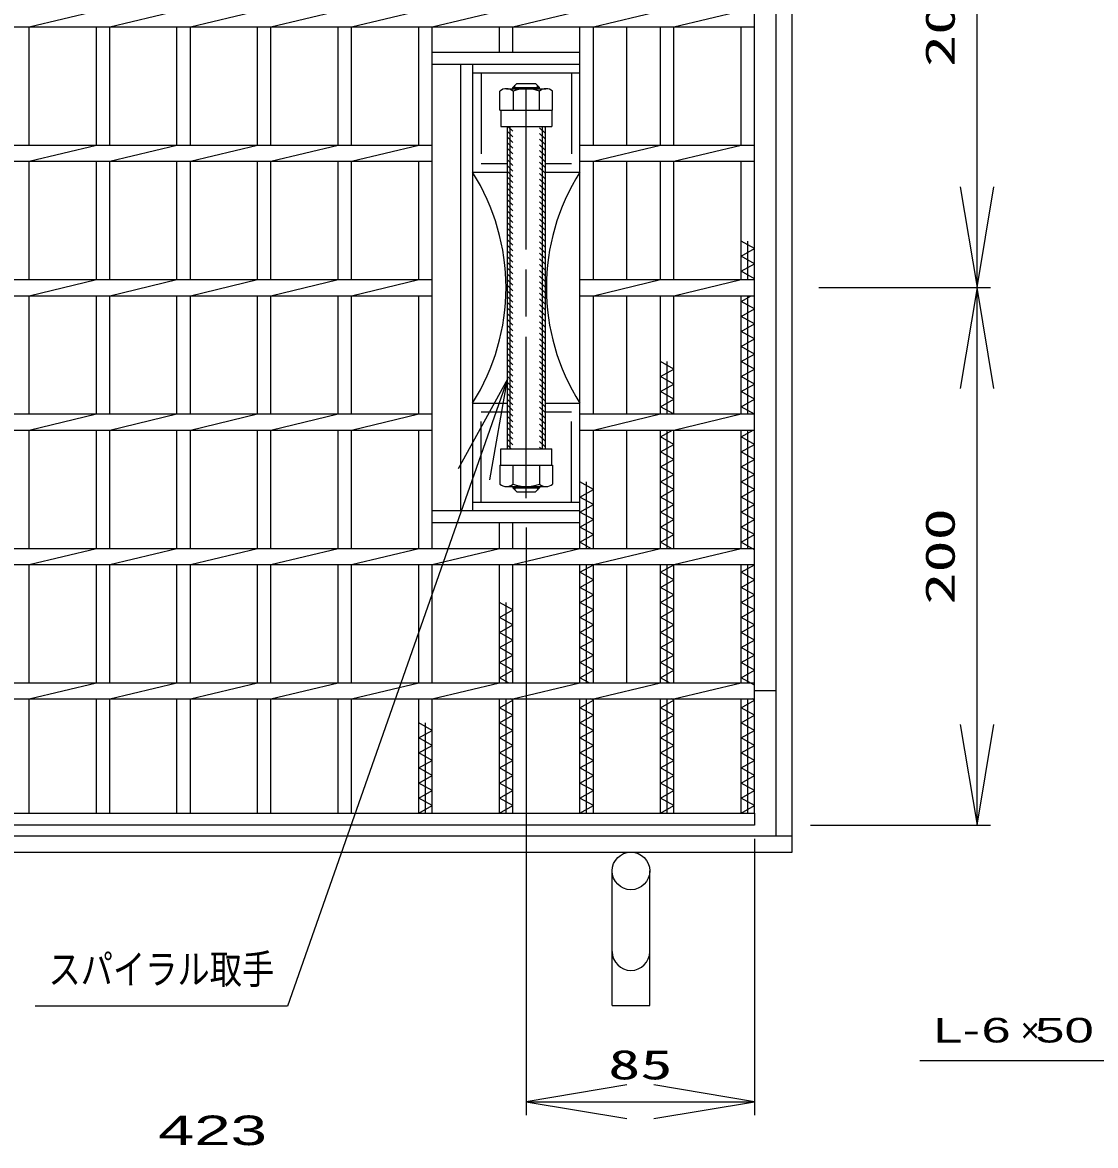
# Model space of a CAD drawing. Units: millimetres at full size, sheet at 1:5. Extents: x -910 to 868, y -641 to 524.
# Drawn here: x -533.5 to -134.1, y -215.1 to 202.7 of the extents above; entities that cross this region are included whole.
import ezdxf
from ezdxf.enums import TextEntityAlignment as Align

# ---------------------------------------------------------------- set-up
doc = ezdxf.new("R2010")
doc.units = ezdxf.units.MM
doc.header["$LTSCALE"] = 5
doc.linetypes.add('CHAIN', pattern=[18.5, 12, -1.5, 3.5, -1.5])
doc.linetypes.add('DASHED', pattern=[7.5, 6, -1.5])
for name, color, linetype, lineweight in [('16', 3, 'Continuous', 25), ('17', 2, 'Continuous', 25), ('19', 6, 'Continuous', 25), ('22', 4, 'Continuous', 25)]:
    doc.layers.add(name, color=color, linetype=linetype, lineweight=lineweight)
doc.styles.add('ベクトル', font='')
doc.styles.add('ＭＳ ゴシック', font='')
doc.styles.get('ベクトル').set_extended_font_data('ベクトル')
doc.styles.get('ＭＳ ゴシック').set_extended_font_data('MS Gothic')

# ---------------------------------------------------------------- blocks, each defined once
blk = doc.blocks.new('open_arrow')
at = {"color": 0, "linetype": 'Continuous', "lineweight": -2}
blk.add_lwpolyline([(7.5, 1.25), (0, 0), (7.5, -1.25)], dxfattribs=at)

msp = doc.modelspace()

# ---------------------------------------------------------------- hatches: boundary and pattern name
at = {"layer": '17', "lineweight": 13}
h = msp.add_hatch(dxfattribs=at)
h.set_pattern_fill('USER', style=0, pattern_type=2)
h.set_pattern_definition([(135, (-111.3, 177.114), (-1.06066, -1.06066), [])])
h.paths.add_polyline_path([(-353, 44.037), (-353, 164.037), (-351, 164.037), (-351, 44.037)])
h = msp.add_hatch(dxfattribs=at)
h.set_pattern_fill('USER', style=0, pattern_type=2)
h.set_pattern_definition([(135, (-104.3, 177.114), (-1.06066, -1.06066), [])])
h.paths.add_polyline_path([(-341, 44.037), (-341, 164.037), (-339, 164.037), (-339, 44.037)])

# ---------------------------------------------------------------- linework, layer by layer
at = {"layer": '16'}
for p, q in [((-261, -91.463), (-261, 299.537)), ((-531, 201.037), (-506, 207.037)), ((-501, 201.037), (-476, 207.037)), ((-471, 201.037), (-446, 207.037)), ((-441, 201.037), (-416, 207.037)), ((-411, 201.037), (-386, 207.037)), ((-381, 201.037), (-356, 207.037)), ((-351, 201.037), (-326, 207.037)), ((-321, 201.037), (-296, 207.037)), ((-291, 201.037), (-266, 207.037)), ((-261, 201.037), (-261, 207.037)), ((-656, 201.037), (-261, 201.037)), ((-531, 157.037), (-531, 201.037)), ((-506, 157.037), (-506, 201.037)), ((-501, 157.037), (-501, 201.037)), ((-476, 157.037), (-476, 201.037)), ((-471, 157.037), (-471, 201.037)), ((-446, 157.037), (-446, 201.037)), ((-441, 157.037), (-441, 201.037)), ((-416, 157.037), (-416, 201.037)), ((-411, 157.037), (-411, 201.037)), ((-386, 157.037), (-386, 201.037)), ((-381, 7.037), (-381, 201.037)), ((-356, 191.537), (-356, 201.037)), ((-351, 191.537), (-351, 201.037)), ((-326, 7.037), (-326, 201.037)), ((-321, 157.037), (-321, 201.037)), ((-296, 157.037), (-296, 201.037)), ((-291, 157.037), (-291, 201.037)), ((-266, 157.037), (-266, 201.037)), ((-656, 157.037), (-381, 157.037)), ((-531, 151.037), (-506, 157.037)), ((-501, 151.037), (-476, 157.037)), ((-471, 151.037), (-446, 157.037)), ((-441, 151.037), (-416, 157.037)), ((-411, 151.037), (-386, 157.037)), ((-326, 157.037), (-261, 157.037)), ((-321, 151.037), (-296, 157.037)), ((-291, 151.037), (-266, 157.037)), ((-261, 151.037), (-261, 157.037)), ((-656, 151.037), (-381, 151.037)), ((-531, 107.037), (-531, 151.037)), ((-506, 107.037), (-506, 151.037)), ((-501, 107.037), (-501, 151.037)), ((-476, 107.037), (-476, 151.037)), ((-471, 107.037), (-471, 151.037)), ((-446, 107.037), (-446, 151.037)), ((-441, 107.037), (-441, 151.037)), ((-416, 107.037), (-416, 151.037)), ((-411, 107.037), (-411, 151.037)), ((-386, 107.037), (-386, 151.037)), ((-326, 151.037), (-261, 151.037)), ((-321, 107.037), (-321, 151.037)), ((-296, 107.037), (-296, 151.037)), ((-291, 107.037), (-291, 151.037)), ((-266, 107.037), (-266, 151.037)), ((-261, 118.537), (-266, 121.337)), ((-263.5, 107.037), (-263.5, 121.337)), ((-266, 115.737), (-261, 118.537)), ((-261, 112.937), (-266, 115.737)), ((-266, 110.137), (-261, 112.937)), ((-261, 107.337), (-266, 110.137)), ((-656, 107.037), (-381, 107.037)), ((-531, 101.037), (-506, 107.037)), ((-501, 101.037), (-476, 107.037)), ((-471, 101.037), (-446, 107.037)), ((-441, 101.037), (-416, 107.037)), ((-411, 101.037), (-386, 107.037)), ((-326, 107.037), (-261, 107.037)), ((-321, 101.037), (-296, 107.037)), ((-291, 101.037), (-266, 107.037)), ((-261.536, 107.037), (-261, 107.337)), ((-261, 101.037), (-261, 107.037)), ((-656, 101.037), (-381, 101.037)), ((-531, 57.037), (-531, 101.037)), ((-506, 57.037), (-506, 101.037)), ((-501, 57.037), (-501, 101.037)), ((-476, 57.037), (-476, 101.037)), ((-471, 57.037), (-471, 101.037)), ((-446, 57.037), (-446, 101.037)), ((-441, 57.037), (-441, 101.037)), ((-416, 57.037), (-416, 101.037)), ((-411, 57.037), (-411, 101.037)), ((-386, 57.037), (-386, 101.037)), ((-326, 101.037), (-261, 101.037)), ((-321, 57.037), (-321, 101.037)), ((-296, 57.037), (-296, 101.037)), ((-291, 57.037), (-291, 101.037)), ((-266, 57.037), (-266, 101.037)), ((-266, 98.937), (-262.25, 101.037)), ((-263.5, 57.037), (-263.5, 101.037)), ((-261, 96.137), (-266, 98.937)), ((-266, 93.337), (-261, 96.137)), ((-261, 90.537), (-266, 93.337)), ((-266, 87.737), (-261, 90.537)), ((-261, 84.937), (-266, 87.737)), ((-266, 82.137), (-261, 84.937)), ((-261, 79.337), (-266, 82.137)), ((-291, 73.737), (-296, 76.537)), ((-293.5, 57.037), (-293.5, 76.537)), ((-266, 76.537), (-261, 79.337)), ((-261, 73.737), (-266, 76.537)), ((-296, 70.937), (-291, 73.737)), ((-266, 70.937), (-261, 73.737)), ((-291, 68.137), (-296, 70.937)), ((-296, 65.337), (-291, 68.137)), ((-261, 68.137), (-266, 70.937)), ((-266, 65.337), (-261, 68.137)), ((-291, 62.537), (-296, 65.337)), ((-261, 62.537), (-266, 65.337)), ((-296, 59.737), (-291, 62.537)), ((-291.179, 57.037), (-296, 59.737)), ((-266, 59.737), (-261, 62.537)), ((-261, 56.937), (-266, 59.737)), ((-656, 57.037), (-381, 57.037)), ((-531, 51.037), (-506, 57.037)), ((-501, 51.037), (-476, 57.037)), ((-471, 51.037), (-446, 57.037)), ((-441, 51.037), (-416, 57.037)), ((-411, 51.037), (-386, 57.037)), ((-326, 57.037), (-261, 57.037)), ((-321, 51.037), (-296, 57.037)), ((-291, 51.037), (-266, 57.037)), ((-261, 51.037), (-261, 57.037)), ((-656, 51.037), (-381, 51.037)), ((-531, 7.037), (-531, 51.037)), ((-506, 7.037), (-506, 51.037)), ((-501, 7.037), (-501, 51.037)), ((-476, 7.037), (-476, 51.037)), ((-471, 7.037), (-471, 51.037)), ((-446, 7.037), (-446, 51.037)), ((-441, 7.037), (-441, 51.037)), ((-416, 7.037), (-416, 51.037)), ((-411, 7.037), (-411, 51.037)), ((-386, 7.037), (-386, 51.037)), ((-326, 51.037), (-261, 51.037)), ((-321, 7.037), (-321, 51.037)), ((-296, 7.037), (-296, 51.037)), ((-296, 48.537), (-291.536, 51.037)), ((-293.5, 7.037), (-293.5, 51.037)), ((-291, 7.037), (-291, 51.037)), ((-266, 7.037), (-266, 51.037)), ((-266, 48.537), (-261.536, 51.037)), ((-263.5, 7.037), (-263.5, 51.037)), ((-291, 45.737), (-296, 48.537)), ((-261, 45.737), (-266, 48.537)), ((-296, 42.937), (-291, 45.737)), ((-291, 40.137), (-296, 42.937)), ((-266, 42.937), (-261, 45.737)), ((-261, 40.137), (-266, 42.937)), ((-296, 37.337), (-291, 40.137)), ((-266, 37.337), (-261, 40.137)), ((-291, 34.537), (-296, 37.337)), ((-296, 31.737), (-291, 34.537)), ((-261, 34.537), (-266, 37.337)), ((-266, 31.737), (-261, 34.537)), ((-321, 28.937), (-326, 31.737)), ((-323.5, 7.037), (-323.5, 31.737)), ((-291, 28.937), (-296, 31.737)), ((-261, 28.937), (-266, 31.737)), ((-326, 26.137), (-321, 28.937)), ((-321, 23.337), (-326, 26.137)), ((-296, 26.137), (-291, 28.937)), ((-291, 23.337), (-296, 26.137)), ((-266, 26.137), (-261, 28.937)), ((-261, 23.337), (-266, 26.137)), ((-326, 20.537), (-321, 23.337)), ((-296, 20.537), (-291, 23.337)), ((-266, 20.537), (-261, 23.337)), ((-321, 17.737), (-326, 20.537)), ((-326, 14.937), (-321, 17.737)), ((-291, 17.737), (-296, 20.537)), ((-296, 14.937), (-291, 17.737)), ((-261, 17.737), (-266, 20.537)), ((-266, 14.937), (-261, 17.737)), ((-356, 7.037), (-356, 16.537)), ((-351, 7.037), (-351, 16.537)), ((-321, 12.137), (-326, 14.937)), ((-291, 12.137), (-296, 14.937)), ((-261, 12.137), (-266, 14.937)), ((-326, 9.337), (-321, 12.137)), ((-321.893, 7.037), (-326, 9.337)), ((-296, 9.337), (-291, 12.137)), ((-291.893, 7.037), (-296, 9.337)), ((-266, 9.337), (-261, 12.137)), ((-261, 6.537), (-266, 9.337)), ((-656, 7.037), (-261, 7.037)), ((-531, 1.037), (-506, 7.037)), ((-501, 1.037), (-476, 7.037)), ((-471, 1.037), (-446, 7.037)), ((-441, 1.037), (-416, 7.037)), ((-411, 1.037), (-386, 7.037)), ((-381, 1.037), (-356, 7.037)), ((-351, 1.037), (-326, 7.037)), ((-321, 1.037), (-296, 7.037)), ((-291, 1.037), (-266, 7.037)), ((-261, 1.037), (-261, 7.037)), ((-656, 1.037), (-261, 1.037)), ((-531, -42.963), (-531, 1.037)), ((-506, -42.963), (-506, 1.037)), ((-501, -42.963), (-501, 1.037)), ((-476, -42.963), (-476, 1.037)), ((-471, -42.963), (-471, 1.037)), ((-446, -42.963), (-446, 1.037)), ((-441, -42.963), (-441, 1.037)), ((-416, -42.963), (-416, 1.037)), ((-411, -42.963), (-411, 1.037)), ((-386, -42.963), (-386, 1.037)), ((-381, -42.963), (-381, 1.037)), ((-356, -42.963), (-356, 1.037)), ((-351, -42.963), (-351, 1.037)), ((-326, -42.963), (-326, 1.037)), ((-326, -1.863), (-321, 0.937)), ((-323.5, -42.963), (-323.5, 1.037)), ((-321, 0.937), (-321.179, 1.037)), ((-321, -42.963), (-321, 1.037)), ((-296, -42.963), (-296, 1.037)), ((-296, -1.863), (-291, 0.937)), ((-293.5, -42.963), (-293.5, 1.037)), ((-291, 0.937), (-291.179, 1.037)), ((-291, -42.963), (-291, 1.037)), ((-266, -42.963), (-266, 1.037)), ((-266, -1.863), (-261, 0.937)), ((-263.5, -42.963), (-263.5, 1.037)), ((-261, 0.937), (-261.179, 1.037)), ((-321, -4.663), (-326, -1.863)), ((-291, -4.663), (-296, -1.863)), ((-261, -4.663), (-266, -1.863)), ((-326, -7.463), (-321, -4.663)), ((-321, -10.263), (-326, -7.463)), ((-296, -7.463), (-291, -4.663)), ((-291, -10.263), (-296, -7.463)), ((-266, -7.463), (-261, -4.663)), ((-261, -10.263), (-266, -7.463)), ((-326, -13.063), (-321, -10.263)), ((-296, -13.063), (-291, -10.263)), ((-266, -13.063), (-261, -10.263)), ((-351, -15.863), (-356, -13.063)), ((-356, -18.663), (-351, -15.863)), ((-353.5, -42.963), (-353.5, -13.063)), ((-321, -15.863), (-326, -13.063)), ((-326, -18.663), (-321, -15.863)), ((-291, -15.863), (-296, -13.063)), ((-296, -18.663), (-291, -15.863)), ((-261, -15.863), (-266, -13.063)), ((-266, -18.663), (-261, -15.863)), ((-351, -21.463), (-356, -18.663)), ((-321, -21.463), (-326, -18.663)), ((-291, -21.463), (-296, -18.663)), ((-261, -21.463), (-266, -18.663)), ((-356, -24.263), (-351, -21.463)), ((-351, -27.063), (-356, -24.263)), ((-326, -24.263), (-321, -21.463)), ((-321, -27.063), (-326, -24.263)), ((-296, -24.263), (-291, -21.463)), ((-291, -27.063), (-296, -24.263)), ((-266, -24.263), (-261, -21.463)), ((-261, -27.063), (-266, -24.263)), ((-356, -29.863), (-351, -27.063)), ((-326, -29.863), (-321, -27.063)), ((-296, -29.863), (-291, -27.063)), ((-266, -29.863), (-261, -27.063)), ((-351, -32.663), (-356, -29.863)), ((-356, -35.463), (-351, -32.663)), ((-321, -32.663), (-326, -29.863)), ((-326, -35.463), (-321, -32.663)), ((-291, -32.663), (-296, -29.863)), ((-296, -35.463), (-291, -32.663)), ((-261, -32.663), (-266, -29.863)), ((-266, -35.463), (-261, -32.663)), ((-351, -38.263), (-356, -35.463)), ((-321, -38.263), (-326, -35.463)), ((-291, -38.263), (-296, -35.463)), ((-261, -38.263), (-266, -35.463)), ((-356, -41.063), (-351, -38.263)), ((-352.607, -42.963), (-356, -41.063)), ((-326, -41.063), (-321, -38.263)), ((-322.607, -42.963), (-326, -41.063)), ((-296, -41.063), (-291, -38.263)), ((-292.607, -42.963), (-296, -41.063)), ((-266, -41.063), (-261, -38.263)), ((-261, -43.863), (-266, -41.063)), ((-656, -42.963), (-261, -42.963)), ((-531, -48.963), (-506, -42.963)), ((-501, -48.963), (-476, -42.963)), ((-471, -48.963), (-446, -42.963)), ((-441, -48.963), (-416, -42.963)), ((-411, -48.963), (-386, -42.963)), ((-381, -48.963), (-356, -42.963)), ((-351, -48.963), (-326, -42.963)), ((-321, -48.963), (-296, -42.963)), ((-291, -48.963), (-266, -42.963)), ((-261, -48.963), (-261, -42.963)), ((-656, -48.963), (-261, -48.963)), ((-531, -91.463), (-531, -48.963)), ((-506, -91.463), (-506, -48.963)), ((-501, -91.463), (-501, -48.963)), ((-476, -91.463), (-476, -48.963)), ((-471, -91.463), (-471, -48.963)), ((-446, -91.463), (-446, -48.963)), ((-441, -91.463), (-441, -48.963)), ((-416, -91.463), (-416, -48.963)), ((-411, -91.463), (-411, -48.963)), ((-386, -91.463), (-386, -48.963)), ((-381, -91.463), (-381, -48.963)), ((-356, -91.463), (-356, -48.963)), ((-356, -52.263), (-351, -49.463)), ((-353.5, -91.463), (-353.5, -48.963)), ((-351, -49.463), (-351.893, -48.963)), ((-351, -91.463), (-351, -48.963)), ((-326, -91.463), (-326, -48.963)), ((-326, -52.263), (-321, -49.463)), ((-323.5, -91.463), (-323.5, -48.963)), ((-321, -49.463), (-321.893, -48.963)), ((-321, -91.463), (-321, -48.963)), ((-296, -91.463), (-296, -48.963)), ((-296, -52.263), (-291, -49.463)), ((-293.5, -91.463), (-293.5, -48.963)), ((-291, -49.463), (-291.893, -48.963)), ((-291, -91.463), (-291, -48.963)), ((-266, -91.463), (-266, -48.963)), ((-266, -52.263), (-261, -49.463)), ((-263.5, -91.463), (-263.5, -48.963)), ((-261, -49.463), (-261.893, -48.963)), ((-351, -55.063), (-356, -52.263)), ((-321, -55.063), (-326, -52.263)), ((-291, -55.063), (-296, -52.263)), ((-261, -55.063), (-266, -52.263)), ((-381, -60.663), (-386, -57.863)), ((-383.5, -91.463), (-383.5, -57.863)), ((-356, -57.863), (-351, -55.063)), ((-351, -60.663), (-356, -57.863)), ((-326, -57.863), (-321, -55.063)), ((-321, -60.663), (-326, -57.863)), ((-296, -57.863), (-291, -55.063)), ((-291, -60.663), (-296, -57.863)), ((-266, -57.863), (-261, -55.063)), ((-261, -60.663), (-266, -57.863)), ((-386, -63.463), (-381, -60.663)), ((-356, -63.463), (-351, -60.663)), ((-326, -63.463), (-321, -60.663)), ((-296, -63.463), (-291, -60.663)), ((-266, -63.463), (-261, -60.663)), ((-381, -66.263), (-386, -63.463)), ((-386, -69.063), (-381, -66.263)), ((-351, -66.263), (-356, -63.463)), ((-356, -69.063), (-351, -66.263)), ((-321, -66.263), (-326, -63.463)), ((-326, -69.063), (-321, -66.263)), ((-291, -66.263), (-296, -63.463)), ((-296, -69.063), (-291, -66.263)), ((-261, -66.263), (-266, -63.463)), ((-266, -69.063), (-261, -66.263)), ((-381, -71.863), (-386, -69.063)), ((-351, -71.863), (-356, -69.063)), ((-321, -71.863), (-326, -69.063)), ((-291, -71.863), (-296, -69.063)), ((-261, -71.863), (-266, -69.063)), ((-386, -74.663), (-381, -71.863)), ((-381, -77.463), (-386, -74.663)), ((-356, -74.663), (-351, -71.863)), ((-351, -77.463), (-356, -74.663)), ((-326, -74.663), (-321, -71.863)), ((-321, -77.463), (-326, -74.663)), ((-296, -74.663), (-291, -71.863)), ((-291, -77.463), (-296, -74.663)), ((-266, -74.663), (-261, -71.863)), ((-261, -77.463), (-266, -74.663)), ((-386, -80.263), (-381, -77.463)), ((-356, -80.263), (-351, -77.463)), ((-326, -80.263), (-321, -77.463)), ((-296, -80.263), (-291, -77.463)), ((-266, -80.263), (-261, -77.463)), ((-381, -83.063), (-386, -80.263)), ((-386, -85.863), (-381, -83.063)), ((-351, -83.063), (-356, -80.263)), ((-356, -85.863), (-351, -83.063)), ((-321, -83.063), (-326, -80.263)), ((-326, -85.863), (-321, -83.063)), ((-291, -83.063), (-296, -80.263)), ((-296, -85.863), (-291, -83.063)), ((-261, -83.063), (-266, -80.263)), ((-266, -85.863), (-261, -83.063)), ((-381, -88.663), (-386, -85.863)), ((-351, -88.663), (-356, -85.863)), ((-321, -88.663), (-326, -85.863)), ((-291, -88.663), (-296, -85.863)), ((-261, -88.663), (-266, -85.863)), ((-656, -91.463), (-261, -91.463)), ((-536, -91.463), (-531, -91.463)), ((-506, -91.463), (-501, -91.463)), ((-476, -91.463), (-471, -91.463)), ((-446, -91.463), (-441, -91.463)), ((-416, -91.463), (-411, -91.463)), ((-386, -91.463), (-381, -88.663)), ((-386, -91.463), (-381, -91.463)), ((-356, -91.463), (-351, -88.663)), ((-356, -91.463), (-351, -91.463)), ((-326, -91.463), (-321, -88.663)), ((-326, -91.463), (-321, -91.463)), ((-296, -91.463), (-291, -88.663)), ((-296, -91.463), (-291, -91.463)), ((-266, -91.463), (-261, -88.663)), ((-266, -91.463), (-261, -91.463)), ((-261, -91.463), (-261, -95.963)), ((-261, -95.963), (-656, -95.963))]:
    msp.add_line(p, q, dxfattribs=at)
at = {"layer": '17', "color": 3}
for p, q in [((-326, 191.537), (-381, 191.537)), ((-326, 187.037), (-381, 187.037)), ((-370.5, 187.037), (-370.5, 21.037)), ((-366, 187.037), (-366, 21.037)), ((-326, 183.837), (-366, 183.837)), ((-326, 147.037), (-326, 187.037)), ((-326, 21.037), (-326, 61.037)), ((-326, 21.037), (-381, 21.037)), ((-366, 24.237), (-326, 24.237)), ((-326, 16.537), (-381, 16.537))]:
    msp.add_line(p, q, dxfattribs=at)
at = {"layer": '17', "color": 3, "linetype": 'DASHED'}
for p, q in [((-362.8, 183.837), (-362.8, 150.237)), ((-329.2, 183.837), (-329.2, 150.237)), ((-366, 147.037), (-353, 147.037)), ((-362.8, 150.237), (-353, 150.237)), ((-339, 150.237), (-329.2, 150.237)), ((-339, 147.037), (-326, 147.037)), ((-366, 61.037), (-353, 61.037)), ((-339, 61.037), (-326, 61.037)), ((-362.8, 24.237), (-362.8, 57.837)), ((-362.8, 57.837), (-353, 57.837)), ((-339, 57.837), (-329.2, 57.837)), ((-329.2, 24.237), (-329.2, 57.837))]:
    msp.add_line(p, q, dxfattribs=at)
at = {"layer": '17'}
for p, q in [((-351, 178.537), (-349.5, 180.037)), ((-349.5, 180.037), (-342.5, 180.037)), ((-341, 178.537), (-342.5, 180.037)), ((-355.815, 170.037), (-355.815, 177.133)), ((-353.361, 178.037), (-338.639, 178.037)), ((-351, 178.037), (-351, 178.537)), ((-351, 178.537), (-341, 178.537)), ((-350.907, 177.133), (-350.907, 170.037)), ((-350.188, 178.037), (-350.188, 179.349)), ((-341.812, 178.037), (-341.812, 179.349)), ((-341.093, 170.037), (-341.093, 177.133)), ((-341, 178.037), (-341, 178.537)), ((-336.185, 170.037), (-336.185, 177.133)), ((-355.815, 170.037), (-336.185, 170.037)), ((-355.5, 170.037), (-336.5, 170.037)), ((-355.5, 170.037), (-355.5, 164.037)), ((-336.5, 170.037), (-336.5, 164.037)), ((-355.5, 164.037), (-336.5, 164.037)), ((-352, 44.037), (-352, 164.037)), ((-340, 164.037), (-340, 44.037)), ((-355.5, 44.037), (-336.5, 44.037)), ((-355.5, 38.037), (-355.5, 44.037)), ((-336.5, 38.037), (-336.5, 44.037)), ((-355.815, 38.037), (-355.815, 30.94)), ((-355.815, 38.037), (-336.185, 38.037)), ((-355.5, 38.037), (-336.5, 38.037)), ((-350.907, 30.94), (-350.907, 38.037)), ((-341.093, 38.037), (-341.093, 30.94)), ((-336.185, 38.037), (-336.185, 30.94)), ((-353.361, 30.037), (-338.639, 30.037)), ((-351, 30.037), (-351, 29.537)), ((-351, 29.537), (-341, 29.537)), ((-351, 29.537), (-349.5, 28.037)), ((-350.188, 30.037), (-350.188, 28.725)), ((-341, 29.537), (-342.5, 28.037)), ((-341.812, 30.037), (-341.812, 28.725)), ((-341, 30.037), (-341, 29.537)), ((-349.5, 28.037), (-342.5, 28.037))]:
    msp.add_line(p, q, dxfattribs=at)
at = {"layer": '17', "color": 33, "linetype": 'CHAIN'}
msp.add_line((-346, 25.756), (-346, 182.918), dxfattribs=at)
at = {"layer": '17', "color": 7}
for p, q in [((-353, 44.037), (-353, 164.037)), ((-339, 164.037), (-339, 44.037))]:
    msp.add_line(p, q, dxfattribs=at)
at = {"layer": '17'}
for centre, radius, start, end in [((-353.361, 174.253), 3.784, 49.5701, 130.4299), ((-346, 164.258), 13.779, 69.13594, 110.86406), ((-338.639, 174.253), 3.784, 49.5701, 130.4299), ((-353.361, 33.82), 3.784, 229.5701, 310.4299), ((-346, 43.816), 13.779, 249.13594, 290.86406), ((-338.639, 33.82), 3.784, 229.5701, 310.4299)]:
    msp.add_arc(centre, radius, start, end, dxfattribs=at)
at = {"layer": '17', "color": 3}
for centre, start, end in [((-433.71, 104.037), 327.58195, 32.41805), ((-258.29, 104.037), 147.58195, 212.41805)]:
    msp.add_arc(centre, 80.21, start, end, dxfattribs=at)
at = {"layer": '19'}
for p, q in [((-247, -105.963), (-247, 314.037)), ((-253, -99.963), (-253, 308.037)), ((-308.5, 157.037), (-308.5, 201.037)), ((-308.5, 107.037), (-308.5, 151.037)), ((-308.5, 57.037), (-308.5, 101.037)), ((-308.5, 7.037), (-308.5, 51.037)), ((-308.5, -42.963), (-308.5, 1.037)), ((-253, -45.963), (-261, -45.963)), ((-670, -99.963), (-247, -99.963)), ((-670, -105.963), (-247, -105.963)), ((-314, -162.963), (-314, -112.963)), ((-300, -162.963), (-300, -112.963)), ((-314, -162.963), (-300, -162.963))]:
    msp.add_line(p, q, dxfattribs=at)
msp.add_circle((-307, -112.963), 7, dxfattribs=at)
msp.add_arc((-307, -142.963), 7, 180, 0, dxfattribs=at)
at = {"layer": '22'}
for p, q in [((-178.184, 104.037), (-178.184, 304.037)), ((-237.059, 104.037), (-173.184, 104.037)), ((-237.059, 104.037), (-173.184, 104.037)), ((-178.184, -95.963), (-178.184, 104.037)), ((-346, 14.757), (-346, -203.81)), ((-240.123, -95.963), (-173.184, -95.963)), ((-261, -100.963), (-261, -203.81)), ((-199.5, -183.463), (-99.5, -183.463)), ((-346, -198.81), (-261, -198.81))]:
    msp.add_line(p, q, dxfattribs=at)
msp.add_lwpolyline([(-353, 69.992), (-434.82, -163.318), (-528.82, -163.318)], dxfattribs=at)

# ---------------------------------------------------------------- block references
at = {"layer": '22', "xscale": 5, "yscale": 5}
for p, rotation in [((-178.184, 104.037), 90), ((-178.184, 104.037), 270), ((-353, 69.992), 250.7), ((-178.184, -95.963), 90), ((-261, -198.81), 180)]:
    msp.add_blockref('open_arrow', p, dxfattribs=dict(at, rotation=rotation))
msp.add_blockref('open_arrow', (-346, -198.81), dxfattribs=at)

# ---------------------------------------------------------------- texts
at = {"layer": '22', "style": 'ＭＳ ゴシック', "width": 1.6}
for p in [(-183.184, 204.037), (-183.184, 4.037)]:
    msp.add_text('200', height=11, rotation=90, dxfattribs=at).set_placement(p, align=Align.BOTTOM_CENTER)
at = {"layer": '22', "style": 'ＭＳ ゴシック', "width": 0.8}
msp.add_text('スパイラル取手', height=11, dxfattribs=at).set_placement((-523.82, -158.318), align=Align.BOTTOM_LEFT)
at = {"layer": '22', "color": 2, "style": 'ベクトル'}
for s, height, width, p in [('L-', 9.164, 1.6, (-194.5, -172.213)), (' 6 ', 9.164, 1.6, (-182, -172.213)), (' 50 ', 9.164, 1.6, (-162, -172.213)), (' 423 ', 11, 1.65, (-489.75, -209.463))]:
    msp.add_text(s, height=height, dxfattribs=dict(at, width=width)).set_placement(p, align=Align.MIDDLE_LEFT)
msp.add_text('×', height=9.164, dxfattribs=at).set_placement((-162, -172.213), align=Align.MIDDLE_LEFT)
at = {"layer": '22', "style": 'ＭＳ ゴシック', "width": 1.6}
msp.add_text('85', height=11, dxfattribs=at).set_placement((-303.5, -193.81), align=Align.BOTTOM_CENTER)

doc.saveas('drawing.dxf')
